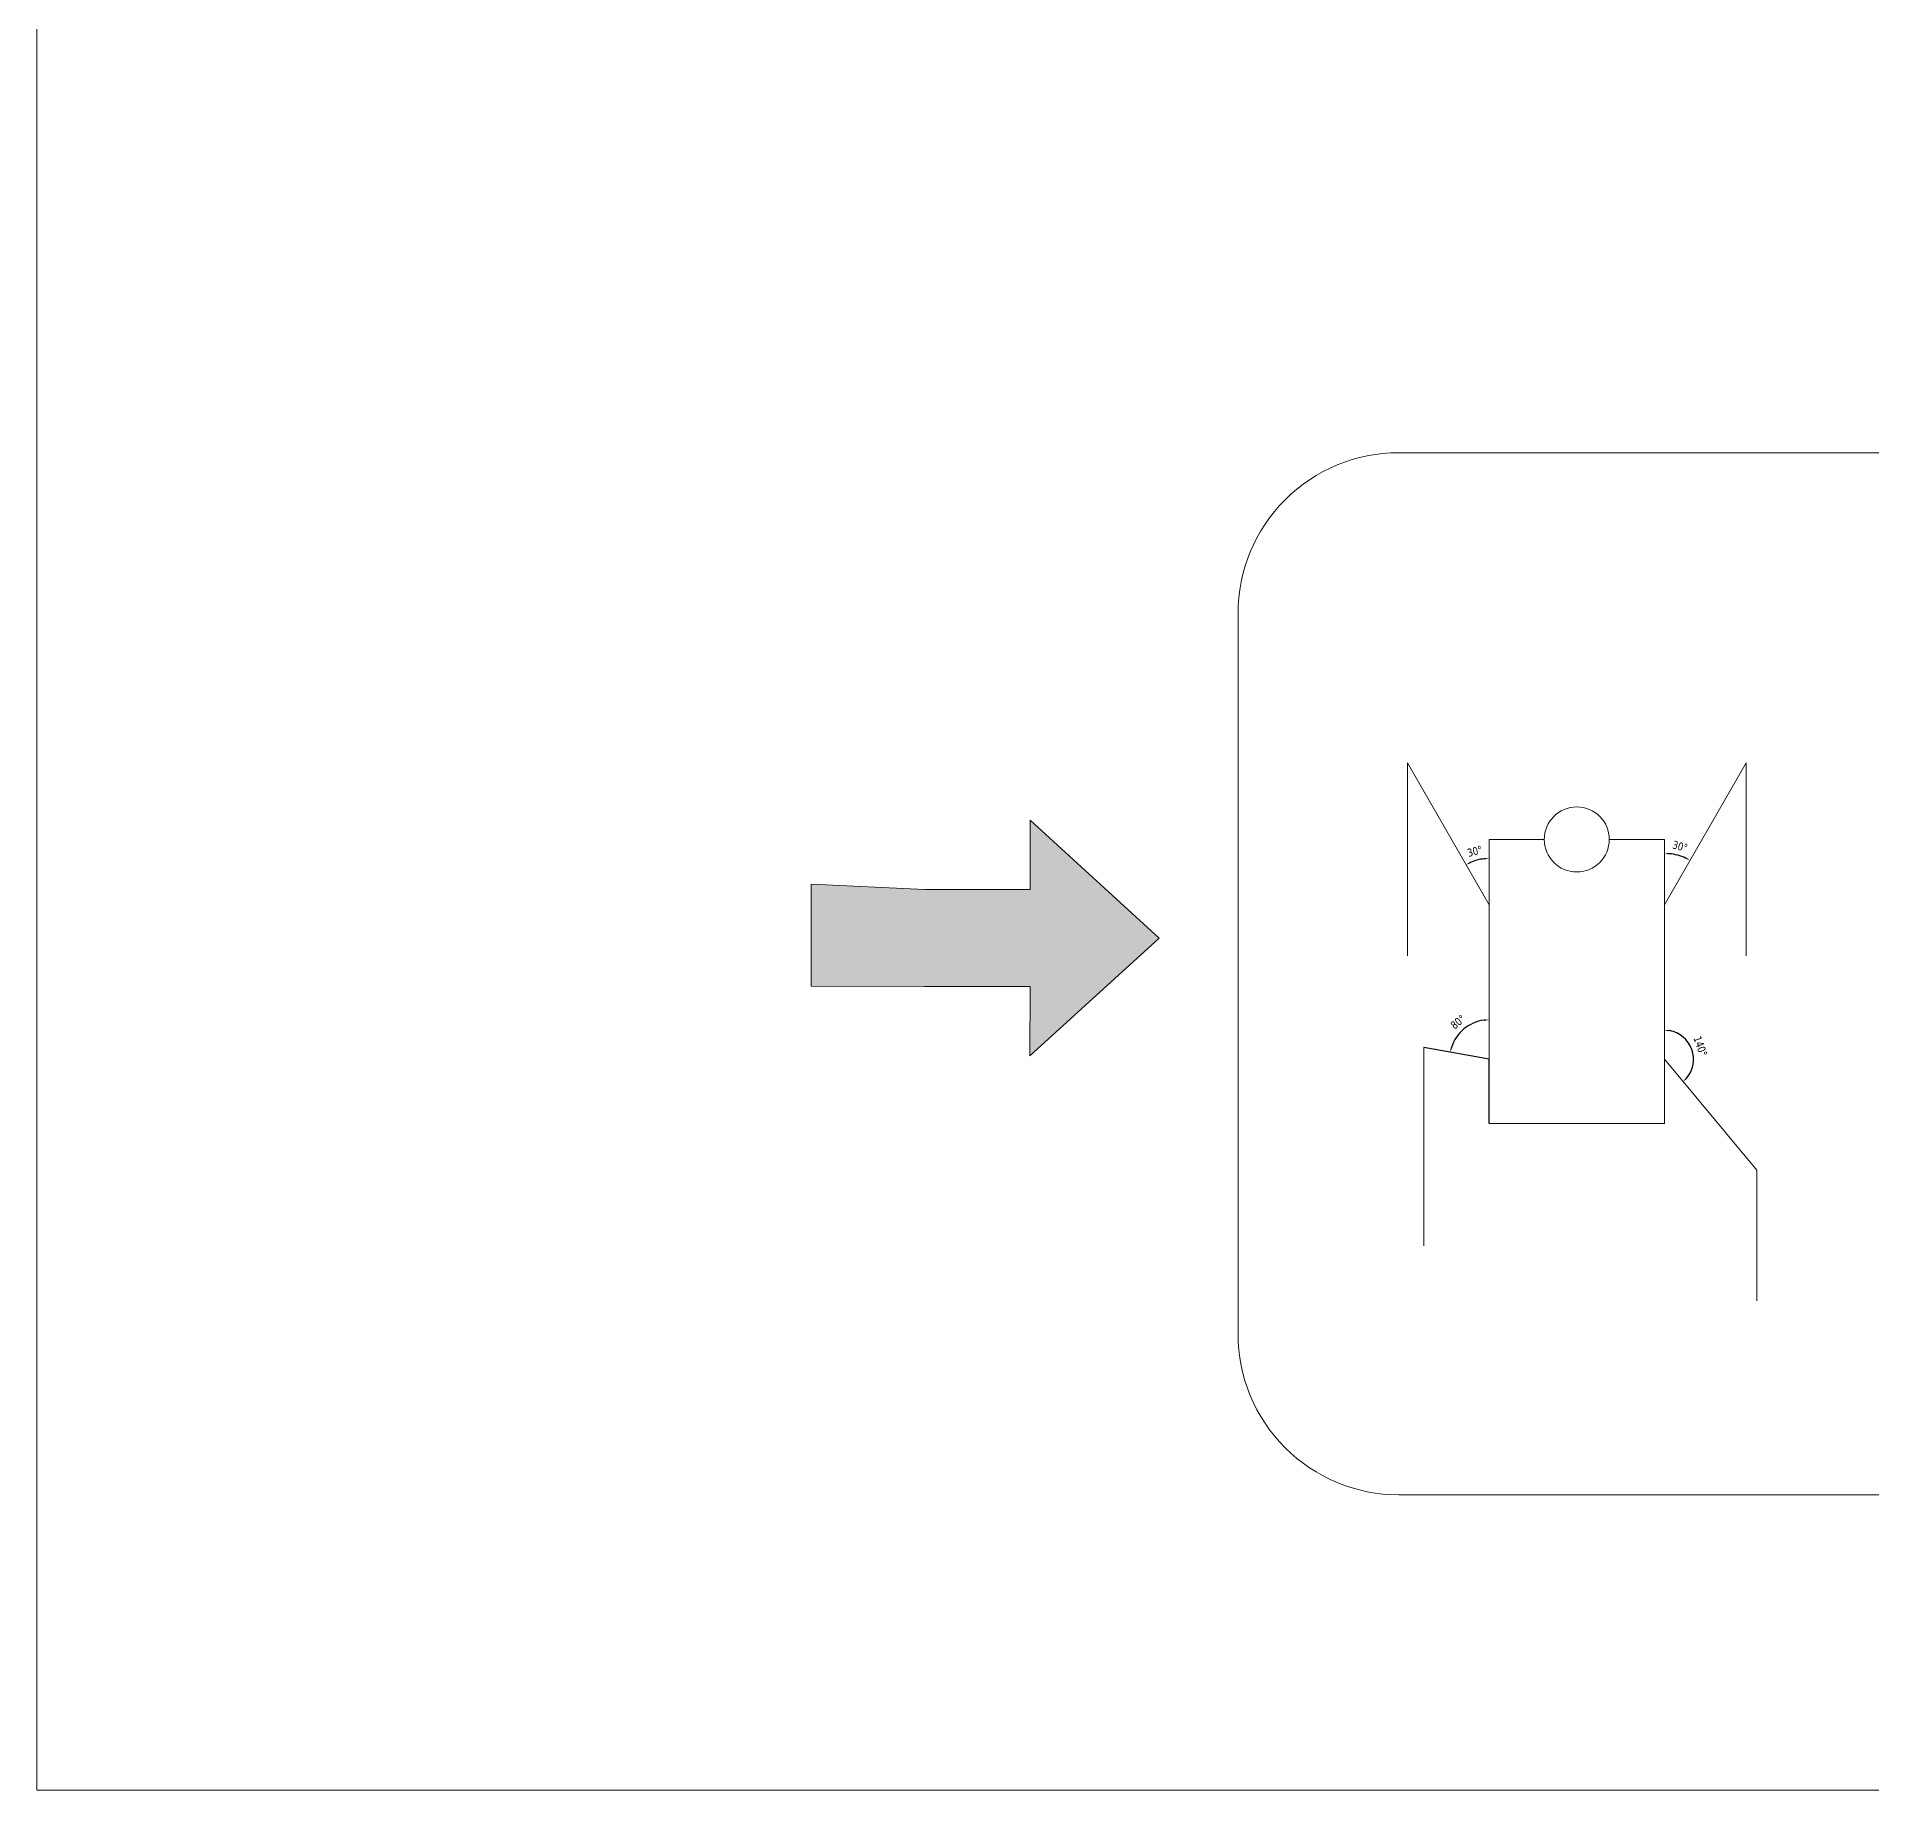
# Model space of a CAD drawing. Header units: millimetres. Extents: x 10966 to 11263, y 6995 to 7205.
# Drawn here: x 10965.8 to 11057.5, y 6994.6 to 7082.2 of the extents above; entities that cross this region are included whole.
import ezdxf

# ---------------------------------------------------------------- set-up
doc = ezdxf.new("R2010")
doc.units = ezdxf.units.MM
doc.header["$MEASUREMENT"] = 0
doc.layers.add('NET LIEN', color=255, linetype='Continuous', lineweight=18)
doc.layers.add('NetLien', color=7, linetype='Continuous', lineweight=30)
doc.styles.add('TEXT1', font='tahoma.ttf', dxfattribs={"width": 0.9})
doc.dimstyles.new('DIM1', dxfattribs={"dimtxt": 2, "dimasz": 1.25, "dimexe": 1.25, "dimexo": 1.25, "dimgap": 1.25, "dimtad": 1, "dimtoh": 1, "dimdec": 0, "dimzin": 0, "dimdsep": 46, "dimtxsty": 'TEXT1', "dimcen": 0.09, "dimclrd": 256, "dimclre": 256, "dimclrt": 256, "dimadec": 0, "dimazin": 0, "dimtfac": 1, "dimtdec": 0, "dimtix": 1, "dimtofl": 0, "dimtmove": 0, "dimatfit": 3, "dimfxl": 1, "dimtolj": 1, "dimtzin": 0, "dimlwd": -1, "dimlwe": -1, "dimarcsym": 0})

# ---------------------------------------------------------------- blocks, each defined once
blk = doc.blocks.new('*D118')
at = {"layer": 'Defpoints', "color": 0, "transparency": 16777216}
for p in [(11034.332, 7045.919), (11038.41, 7042.088), (11038.009, 7041.098), (11038.41, 7038.811), (11038.41, 7038.811)]:
    blk.add_point(p, dxfattribs=at)
at = {"layer": 'NetLien', "transparency": 16777216}
blk.add_arc((11038.41, 7038.811), 2.322, 96.17193, 113.67576, dxfattribs=at)
for points in [[(11037.496, 7040.9), (11037.459, 7040.975), (11037.254, 7040.825)], [(11038.158, 7041.161), (11038.163, 7041.078), (11038.41, 7041.133)]]:
    blk.add_solid(points, dxfattribs=at)
at = {"layer": 'NetLien', "transparency": 16777216, "insert": (11037.694, 7041.498), "char_height": 0.4, "attachment_point": 5, "rotation": 14.92385, "style": 'TEXT1'}
blk.add_mtext('\\A1;30°', dxfattribs=at)
blk = doc.blocks.new('*D119')
at = {"layer": 'Defpoints', "color": 0, "transparency": 16777216}
for p in [(11051.252, 7045.919), (11047.173, 7042.088), (11048.05, 7041.233), (11047.173, 7038.811), (11047.173, 7038.811)]:
    blk.add_point(p, dxfattribs=at)
at = {"layer": 'NetLien', "transparency": 16777216}
blk.add_arc((11047.173, 7038.811), 2.576, 65.71513, 84.43718, dxfattribs=at)
for points in [[(11047.421, 7041.333), (11047.425, 7041.417), (11047.173, 7041.387)], [(11048.252, 7041.196), (11048.214, 7041.122), (11048.455, 7041.045)]]:
    blk.add_solid(points, dxfattribs=at)
at = {"layer": 'NetLien', "transparency": 16777216, "insert": (11047.955, 7041.743), "char_height": 0.4, "attachment_point": 5, "rotation": 345.07615, "style": 'TEXT1'}
blk.add_mtext('\\A1;30°', dxfattribs=at)
blk = doc.blocks.new('*D132')
at = {"layer": 'Defpoints', "color": 0, "transparency": 16777216}
for p in [(11047.173, 7042.088), (11047.173, 7031.098), (11048.625, 7031.009), (11047.173, 7027.891), (11051.789, 7025.548)]:
    blk.add_point(p, dxfattribs=at)
at = {"layer": 'NetLien', "transparency": 16777216}
blk.add_arc((11047.173, 7031.098), 1.454, 319.61186, 80.13889, dxfattribs=at)
for points in [[(11047.419, 7032.489), (11047.426, 7032.572), (11047.173, 7032.552)], [(11048.31, 7030.126), (11048.252, 7030.185), (11048.103, 7029.98)]]:
    blk.add_solid(points, dxfattribs=at)
at = {"layer": 'NetLien', "transparency": 16777216, "insert": (11048.972, 7031.748), "char_height": 0.4, "attachment_point": 5, "rotation": 289.87538, "style": 'TEXT1'}
blk.add_mtext('\\A1;140°', dxfattribs=at)
blk = doc.blocks.new('*D133')
at = {"layer": 'Defpoints', "color": 0, "transparency": 16777216}
for p in [(11038.41, 7042.088), (11037.527, 7032.862), (11035.144, 7031.687), (11038.41, 7031.098), (11038.41, 7027.891)]:
    blk.add_point(p, dxfattribs=at)
at = {"layer": 'NetLien', "transparency": 16777216}
blk.add_arc((11038.41, 7031.098), 1.973, 97.265, 162.50206, dxfattribs=at)
for points in [[(11038.158, 7033.096), (11038.163, 7033.013), (11038.41, 7033.071)], [(11036.569, 7031.681), (11036.488, 7031.701), (11036.468, 7031.448)]]:
    blk.add_solid(points, dxfattribs=at)
at = {"layer": 'NetLien', "transparency": 16777216, "insert": (11036.851, 7032.964), "char_height": 0.4, "attachment_point": 5, "rotation": 39.88353, "style": 'TEXT1'}
blk.add_mtext('\\A1;80°', dxfattribs=at)

msp = doc.modelspace()

# ---------------------------------------------------------------- hatches: boundary and pattern name
at = {"layer": 'NET LIEN'}
h = msp.add_hatch(color=256, dxfattribs=at)
h.dxf.hatch_style = 1
h.paths.add_polyline_path([(11015.469, 7117.699), (11015.469, 7114.232), (11010.197, 7114.232), (11004.526, 7114.49), (11004.526, 7109.393), (11010.193, 7109.383), (11015.465, 7109.373), (11015.458, 7105.906), (11021.915, 7111.796)])
h.paths.add_polyline_path([(11163.205, 7179.958), (11163.205, 7176.491), (11157.933, 7176.491), (11152.262, 7176.75), (11152.262, 7171.653), (11157.929, 7171.642), (11163.2, 7171.632), (11163.194, 7168.165), (11169.651, 7174.055)])
h.paths.add_polyline_path([(11108.562, 7117.699), (11108.562, 7114.232), (11103.29, 7114.232), (11097.619, 7114.49), (11097.619, 7109.393), (11103.285, 7109.383), (11108.557, 7109.373), (11108.551, 7105.906), (11115.007, 7111.796)])
h.paths.add_polyline_path([(11154.047, 7043.057), (11154.047, 7039.591), (11148.775, 7039.591), (11143.104, 7039.849), (11143.104, 7034.752), (11148.77, 7034.741), (11154.042, 7034.731), (11154.036, 7031.264), (11160.492, 7037.155)])
h.paths.add_polyline_path([(11015.469, 7043.057), (11015.469, 7039.591), (11010.197, 7039.591), (11004.526, 7039.849), (11004.526, 7034.752), (11010.193, 7034.741), (11015.465, 7034.731), (11015.458, 7031.264), (11021.915, 7037.155)])

# ---------------------------------------------------------------- linework, layer by layer
for p, q in [((11038.41, 7038.811), (11034.332, 7045.919)), ((11034.332, 7045.919), (11034.332, 7036.276)), ((11047.173, 7038.811), (11051.252, 7045.919)), ((11051.252, 7045.919), (11051.252, 7036.276)), ((11021.915, 7037.155), (11015.469, 7043.057)), ((11015.469, 7043.057), (11015.469, 7039.591)), ((11038.41, 7042.088), (11038.41, 7038.811)), ((11047.173, 7042.088), (11044.418, 7042.088)), ((11047.173, 7042.088), (11047.173, 7038.811)), ((11047.173, 7042.088), (11047.173, 7038.811)), ((11004.526, 7034.752), (11004.526, 7039.849)), ((11004.526, 7039.849), (11010.197, 7039.591)), ((11015.469, 7039.591), (11010.197, 7039.591)), ((11021.915, 7037.155), (11015.458, 7031.264)), ((11010.193, 7034.741), (11004.526, 7034.752)), ((11015.465, 7034.731), (11010.193, 7034.741)), ((11015.458, 7031.264), (11015.465, 7034.731)), ((11035.144, 7031.687), (11035.144, 7021.778)), ((11047.173, 7027.891), (11047.173, 7031.098)), ((11047.173, 7031.098), (11051.789, 7025.548)), ((11047.173, 7027.891), (11042.792, 7027.891)), ((11047.173, 7027.891), (11047.173, 7027.891)), ((11047.173, 7027.891), (11047.173, 7027.891)), ((11047.173, 7027.891), (11047.173, 7027.891)), ((11051.789, 7025.548), (11051.793, 7019.031))]:
    msp.add_line(p, q, dxfattribs=at)
msp.add_lwpolyline([(10965.803, 6994.559), (11262.803, 6994.559), (11262.803, 7204.559), (10965.803, 7204.559)], close=True, dxfattribs=at)
msp.add_lwpolyline([(11033.892, 7061.417), (11128.598, 7061.417, -0.414214), (11136.633, 7053.383), (11136.633, 7017.364, -0.414214), (11128.598, 7009.33), (11033.892, 7009.33, -0.414214), (11025.858, 7017.364), (11025.858, 7053.383, -0.414214)], format="xyb", close=True, dxfattribs=at)
msp.add_lwpolyline([(11044.418, 7042.088), (11047.173, 7042.088), (11047.173, 7027.891), (11038.41, 7027.891), (11038.41, 7042.088), (11041.165, 7042.088)], dxfattribs=at)
msp.add_circle((11042.792, 7042.088), 1.626, dxfattribs=at)
at = {"layer": 'NetLien'}
for p, q in [((11038.41, 7031.098), (11035.144, 7031.687)), ((11038.41, 7027.891), (11038.41, 7031.098))]:
    msp.add_line(p, q, dxfattribs=at)

# ---------------------------------------------------------------- dimensions: what is measured, and where the dimension line sits
for base, line1, line2, picture, middle in [((11038.009, 7041.098), ((11038.41, 7038.811), (11034.332, 7045.919)), ((11038.41, 7042.088), (11038.41, 7038.811)), '*D118', (11037.694, 7041.498)), ((11048.05, 7041.233), ((11047.173, 7042.088), (11047.173, 7038.811)), ((11047.173, 7038.811), (11051.252, 7045.919)), '*D119', (11047.955, 7041.743)), ((11037.527, 7032.862), ((11038.41, 7027.891), (11038.41, 7042.088)), ((11038.41, 7031.098), (11035.144, 7031.687)), '*D133', (11036.851, 7032.964)), ((11048.625, 7031.009), ((11047.173, 7031.098), (11051.789, 7025.548)), ((11047.173, 7042.088), (11047.173, 7027.891)), '*D132', (11048.972, 7031.748))]:
    dim = msp.add_angular_dim_2l(base=base, line1=line1, line2=line2, dimstyle='DIM1', override={"dimscale": 0.2}, dxfattribs=at)
    dim.commit()
    dim.dimension.update_dxf_attribs({"geometry": picture, "text_midpoint": middle})

doc.saveas('drawing.dxf')
